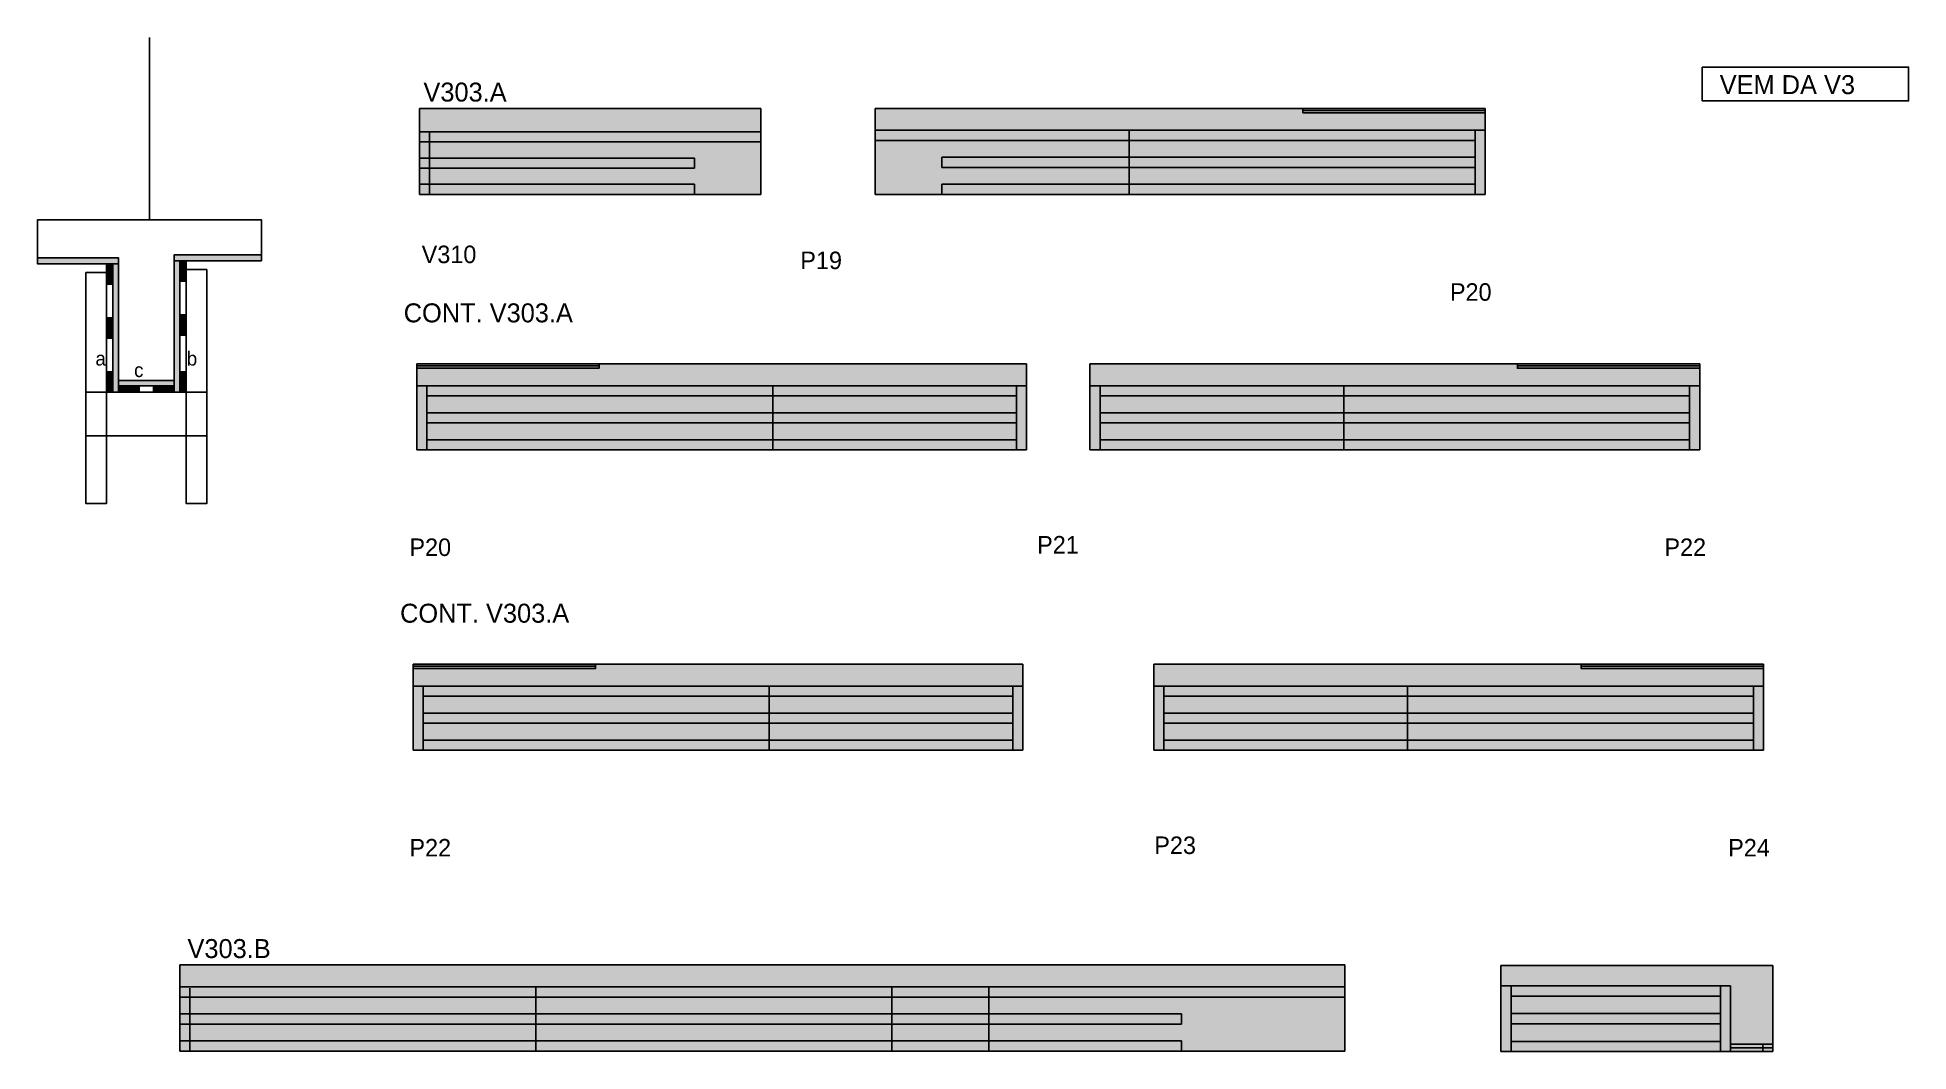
# Model space of a CAD drawing. Header units: metres. Extents: x 6795 to 8077, y 6479 to 7174.
import ezdxf

# ---------------------------------------------------------------- set-up
doc = ezdxf.new("R2010")
doc.units = ezdxf.units.M
for name, color, linetype in [('5', 7, 'Continuous'), ('CONCRETO', 7, 'Continuous'), ('COTA', 7, 'Continuous'), ('detalhes', 7, 'Continuous'), ('Hachura', 7, 'Continuous'), ('Madeira', 7, 'Continuous'), ('Painéis', 7, 'Continuous'), ('REAPROVEITAMENTO', 7, 'Continuous'), ('SARR_2.2x7', 7, 'Continuous'), ('SARR_3.5x7', 7, 'Continuous'), ('SARR_EDITAR', 7, 'Continuous'), ('Texto Seção', 7, 'Continuous')]:
    doc.layers.add(name, color=color, linetype=linetype)

msp = doc.modelspace()

# ---------------------------------------------------------------- hatches: boundary and pattern name
at = {"layer": 'COTA'}
h = msp.add_hatch(color=7, dxfattribs=at)
h.dxf.hatch_style = 1
h.paths.add_polyline_path([(7290.4, 7109.6), (7290.4, 7125.6), (7290.4, 7125.6), (7056.4, 7125.6), (7056.4, 7125.6), (7056.4, 7109.6), (7056.4, 7109.6), (7290.4, 7109.6), (7290.4, 7109.6)])
h = msp.add_hatch(color=7, dxfattribs=at)
h.dxf.hatch_style = 1
h.paths.add_polyline_path([(7368.9, 7125.6), (7368.9, 7110.6), (7368.9, 7110.6), (7786.9, 7110.6), (7786.9, 7110.6), (7786.9, 7122.6), (7786.9, 7122.6), (7661.9, 7122.6), (7661.9, 7122.6), (7661.9, 7125.6), (7661.9, 7125.6), (7368.9, 7125.6)])
h = msp.add_hatch(color=7, dxfattribs=at)
h.dxf.hatch_style = 1
h.paths.add_polyline_path([(7472.6, 6935.6), (7472.6, 6950.6), (7472.6, 6950.6), (7177.1, 6950.6), (7177.1, 6950.6), (7177.1, 6947.6), (7177.1, 6947.6), (7054.6, 6947.6), (7054.6, 6947.6), (7054.6, 6935.6), (7054.6, 6935.6), (7472.6, 6935.6), (7472.6, 6935.6)])
h = msp.add_hatch(color=7, dxfattribs=at)
h.dxf.hatch_style = 1
h.paths.add_polyline_path([(7515.9, 6950.6), (7515.9, 6935.6), (7515.9, 6935.6), (7933.9, 6935.6), (7933.9, 6935.6), (7933.9, 6947.6), (7933.9, 6947.6), (7808.9, 6947.6), (7808.9, 6947.6), (7808.9, 6950.6), (7808.9, 6950.6), (7515.9, 6950.6)])
h = msp.add_hatch(color=7, dxfattribs=at)
h.dxf.hatch_style = 1
h.paths.add_polyline_path([(7470.1, 6729.8), (7470.1, 6744.8), (7470.1, 6744.8), (7174.6, 6744.8), (7174.6, 6744.8), (7174.6, 6741.8), (7174.6, 6741.8), (7052.1, 6741.8), (7052.1, 6741.8), (7052.1, 6729.8), (7052.1, 6729.8), (7470.1, 6729.8), (7470.1, 6729.8)])
h = msp.add_hatch(color=7, dxfattribs=at)
h.dxf.hatch_style = 1
h.paths.add_polyline_path([(7559.7, 6744.8), (7559.7, 6729.8), (7559.7, 6729.8), (7977.7, 6729.8), (7977.7, 6729.8), (7977.7, 6741.8), (7977.7, 6741.8), (7852.7, 6741.8), (7852.7, 6741.8), (7852.7, 6744.8), (7852.7, 6744.8), (7559.7, 6744.8)])
h = msp.add_hatch(color=7, dxfattribs=at)
h.dxf.hatch_style = 1
h.paths.add_polyline_path([(7690.7, 6523.7), (7690.7, 6538.7), (7690.7, 6538.7), (6892.2, 6538.7), (6892.2, 6538.7), (6892.2, 6523.7), (6892.2, 6523.7), (7690.7, 6523.7), (7690.7, 6523.7)])
h = msp.add_hatch(color=7, dxfattribs=at)
h.dxf.hatch_style = 1
h.paths.add_polyline_path([(7797.6, 6538.3), (7797.6, 6524.3), (7797.6, 6524.3), (7955.1, 6524.3), (7955.1, 6524.3), (7955.1, 6484.3), (7955.1, 6484.3), (7984.1, 6484.3), (7984.1, 6484.3), (7984.1, 6538.3), (7984.1, 6538.3), (7797.6, 6538.3), (7797.6, 6538.3)])
at = {"layer": 'Hachura'}
h = msp.add_hatch(color=7, dxfattribs=at)
h.dxf.hatch_style = 1
h.paths.add_polyline_path([(6850.3, 7019.2), (6850.3, 7023.2), (6850.3, 7023.2), (6794.7, 7023.2), (6794.7, 7023.2), (6794.7, 7019.2), (6794.7, 7019.2), (6850.3, 7019.2)])
h = msp.add_hatch(color=7, dxfattribs=at)
h.dxf.hatch_style = 1
h.paths.add_polyline_path([(6841.9, 7005.2), (6846.3, 7005.2), (6846.3, 7005.2), (6846.3, 7019.2), (6846.3, 7019.2), (6841.9, 7019.2), (6841.9, 7019.2), (6841.9, 7005.2)])
h = msp.add_hatch(color=7, dxfattribs=at)
h.dxf.hatch_style = 1
h.paths.add_polyline_path([(6846.3, 7019.2), (6850.3, 7019.2), (6850.3, 7019.2), (6850.3, 6931.2), (6850.3, 6931.2), (6846.3, 6931.2), (6846.3, 6931.2), (6846.3, 7019.2), (6846.3, 7019.2)])
h = msp.add_hatch(color=7, dxfattribs=at)
h.dxf.hatch_style = 1
h.paths.add_polyline_path([(6948.3, 7021.2), (6948.3, 7025.2), (6948.3, 7025.2), (6888.3, 7025.2), (6888.3, 7025.2), (6888.3, 7021.2), (6888.3, 7021.2), (6948.3, 7021.2)])
h = msp.add_hatch(color=7, dxfattribs=at)
h.dxf.hatch_style = 1
h.paths.add_polyline_path([(6892.3, 7021.2), (6888.3, 7021.2), (6888.3, 7021.2), (6888.3, 6931.2), (6888.3, 6931.2), (6892.3, 6931.2), (6892.3, 6931.2), (6892.3, 7021.2), (6892.3, 7021.2)])
h = msp.add_hatch(color=7, dxfattribs=at)
h.dxf.hatch_style = 1
h.paths.add_polyline_path([(6896.7, 7007.2), (6892.3, 7007.2), (6892.3, 7007.2), (6892.3, 7021.2), (6892.3, 7021.2), (6896.7, 7021.2), (6896.7, 7021.2), (6896.7, 7007.2)])
h = msp.add_hatch(color=7, dxfattribs=at)
h.dxf.hatch_style = 1
h.paths.add_polyline_path([(6841.9, 6968.2), (6846.3, 6968.2), (6846.3, 6968.2), (6846.3, 6982.2), (6846.3, 6982.2), (6841.9, 6982.2), (6841.9, 6982.2), (6841.9, 6968.2)])
h = msp.add_hatch(color=7, dxfattribs=at)
h.dxf.hatch_style = 1
h.paths.add_polyline_path([(6896.7, 6970.2), (6892.3, 6970.2), (6892.3, 6970.2), (6892.3, 6984.2), (6892.3, 6984.2), (6896.7, 6984.2), (6896.7, 6984.2), (6896.7, 6970.2)])
h = msp.add_hatch(color=7, dxfattribs=at)
h.dxf.hatch_style = 1
h.paths.add_polyline_path([(6841.9, 6931.2), (6846.3, 6931.2), (6846.3, 6931.2), (6846.3, 6945.2), (6846.3, 6945.2), (6841.9, 6945.2), (6841.9, 6945.2), (6841.9, 6931.2)])
h = msp.add_hatch(color=7, dxfattribs=at)
h.dxf.hatch_style = 1
h.paths.add_polyline_path([(6888.3, 6935.6), (6888.3, 6939.2), (6888.3, 6939.2), (6850.3, 6939.2), (6850.3, 6939.2), (6850.3, 6935.6), (6850.3, 6935.6), (6888.3, 6935.6)])
h = msp.add_hatch(color=7, dxfattribs=at)
h.dxf.hatch_style = 1
h.paths.add_polyline_path([(6896.7, 6931.2), (6892.3, 6931.2), (6892.3, 6931.2), (6892.3, 6945.2), (6892.3, 6945.2), (6896.7, 6945.2), (6896.7, 6945.2), (6896.7, 6931.2)])
h = msp.add_hatch(color=7, dxfattribs=at)
h.dxf.hatch_style = 1
h.paths.add_polyline_path([(6850.3, 6931.2), (6850.3, 6935.6), (6850.3, 6935.6), (6864.3, 6935.6), (6864.3, 6935.6), (6864.3, 6931.2), (6864.3, 6931.2), (6850.3, 6931.2)])
h = msp.add_hatch(color=7, dxfattribs=at)
h.dxf.hatch_style = 1
h.paths.add_polyline_path([(6888.3, 6931.2), (6888.3, 6935.6), (6888.3, 6935.6), (6874.3, 6935.6), (6874.3, 6935.6), (6874.3, 6931.2), (6874.3, 6931.2), (6888.3, 6931.2)])
at = {"layer": 'REAPROVEITAMENTO'}
h = msp.add_hatch(color=7, dxfattribs=at)
h.dxf.hatch_style = 1
h.paths.add_polyline_path([(7661.9, 7122.6), (7661.9, 7125.6), (7661.9, 7125.6), (7786.9, 7125.6), (7786.9, 7125.6), (7786.9, 7122.6), (7786.9, 7122.6), (7661.9, 7122.6)])
h = msp.add_hatch(color=7, dxfattribs=at)
h.dxf.hatch_style = 1
h.paths.add_polyline_path([(7056.4, 7066.6), (7290.4, 7066.6), (7290.4, 7066.6), (7290.4, 7109.6), (7290.4, 7109.6), (7056.4, 7109.6), (7056.4, 7109.6), (7056.4, 7066.6)])
h = msp.add_hatch(color=7, dxfattribs=at)
h.dxf.hatch_style = 1
h.paths.add_polyline_path([(7368.9, 7110.6), (7368.9, 7066.6), (7368.9, 7066.6), (7786.9, 7066.6), (7786.9, 7066.6), (7786.9, 7110.6), (7786.9, 7110.6), (7368.9, 7110.6)])
h = msp.add_hatch(color=7, dxfattribs=at)
h.dxf.hatch_style = 1
h.paths.add_polyline_path([(7054.6, 6947.6), (7054.6, 6950.6), (7054.6, 6950.6), (7179.6, 6950.6), (7179.6, 6950.6), (7179.6, 6947.6), (7179.6, 6947.6), (7054.6, 6947.6)])
h = msp.add_hatch(color=7, dxfattribs=at)
h.dxf.hatch_style = 1
h.paths.add_polyline_path([(7808.9, 6947.6), (7808.9, 6950.6), (7808.9, 6950.6), (7933.9, 6950.6), (7933.9, 6950.6), (7933.9, 6947.6), (7933.9, 6947.6), (7808.9, 6947.6)])
h = msp.add_hatch(color=7, dxfattribs=at)
h.dxf.hatch_style = 1
h.paths.add_polyline_path([(7054.6, 6935.6), (7054.6, 6891.6), (7054.6, 6891.6), (7472.6, 6891.6), (7472.6, 6891.6), (7472.6, 6935.6), (7472.6, 6935.6), (7054.6, 6935.6)])
h = msp.add_hatch(color=7, dxfattribs=at)
h.dxf.hatch_style = 1
h.paths.add_polyline_path([(7515.9, 6935.6), (7515.9, 6891.6), (7515.9, 6891.6), (7933.9, 6891.6), (7933.9, 6891.6), (7933.9, 6935.6), (7933.9, 6935.6), (7515.9, 6935.6)])
h = msp.add_hatch(color=7, dxfattribs=at)
h.dxf.hatch_style = 1
h.paths.add_polyline_path([(7052.1, 6741.8), (7052.1, 6744.8), (7052.1, 6744.8), (7177.1, 6744.8), (7177.1, 6744.8), (7177.1, 6741.8), (7177.1, 6741.8), (7052.1, 6741.8)])
h = msp.add_hatch(color=7, dxfattribs=at)
h.dxf.hatch_style = 1
h.paths.add_polyline_path([(7852.7, 6741.8), (7852.7, 6744.8), (7852.7, 6744.8), (7977.7, 6744.8), (7977.7, 6744.8), (7977.7, 6741.8), (7977.7, 6741.8), (7852.7, 6741.8)])
h = msp.add_hatch(color=7, dxfattribs=at)
h.dxf.hatch_style = 1
h.paths.add_polyline_path([(7470.1, 6685.8), (7470.1, 6729.8), (7470.1, 6729.8), (7052.1, 6729.8), (7052.1, 6729.8), (7052.1, 6685.8), (7052.1, 6685.8), (7470.1, 6685.8)])
h = msp.add_hatch(color=7, dxfattribs=at)
h.dxf.hatch_style = 1
h.paths.add_polyline_path([(7559.7, 6729.8), (7559.7, 6685.8), (7559.7, 6685.8), (7977.7, 6685.8), (7977.7, 6685.8), (7977.7, 6729.8), (7977.7, 6729.8), (7559.7, 6729.8), (7559.7, 6729.8)])
h = msp.add_hatch(color=7, dxfattribs=at)
h.dxf.hatch_style = 1
h.paths.add_polyline_path([(6892.2, 6523.7), (6892.2, 6479.7), (6892.2, 6479.7), (7690.7, 6479.7), (7690.7, 6479.7), (7690.7, 6523.7), (7690.7, 6523.7), (6892.2, 6523.7)])
h = msp.add_hatch(color=7, dxfattribs=at)
h.dxf.hatch_style = 1
h.paths.add_polyline_path([(7955.1, 6484.3), (7955.1, 6524.3), (7955.1, 6524.3), (7797.6, 6524.3), (7797.6, 6524.3), (7797.6, 6479.3), (7797.6, 6479.3), (7984.1, 6479.3), (7984.1, 6479.3), (7984.1, 6484.3), (7984.1, 6484.3), (7955.1, 6484.3)])

# ---------------------------------------------------------------- linework, layer by layer
at = {"layer": 'CONCRETO', "color": 7, "lineweight": 25}
msp.add_lwpolyline([(6794.7, 7023.2), (6794.7, 7049.2), (6948.3, 7049.2), (6948.3, 7025.2), (6888.3, 7025.2), (6888.3, 6939.2), (6850.3, 6939.2), (6850.3, 7023.2)], close=True, dxfattribs=at)
at = {"layer": 'COTA', "color": 7, "lineweight": 25}
for p, q in [((7056.4, 7125.6), (7056.4, 7109.6)), ((7290.4, 7125.6), (7056.4, 7125.6)), ((7290.4, 7125.6), (7290.4, 7109.6)), ((7368.9, 7125.6), (7368.9, 7110.6)), ((7661.9, 7125.6), (7368.9, 7125.6)), ((7786.9, 7110.6), (7786.9, 7122.6)), ((7179.6, 6950.6), (7472.6, 6950.6)), ((7472.6, 6950.6), (7472.6, 6935.6)), ((7515.9, 6950.6), (7515.9, 6935.6)), ((7808.9, 6950.6), (7515.9, 6950.6)), ((7054.6, 6935.6), (7054.6, 6947.6)), ((7933.9, 6935.6), (7933.9, 6947.6)), ((7052.1, 6729.8), (7052.1, 6741.8)), ((7177.1, 6744.8), (7470.1, 6744.8)), ((7470.1, 6744.8), (7470.1, 6729.8)), ((7559.7, 6744.8), (7559.7, 6729.8)), ((7852.7, 6744.8), (7559.7, 6744.8)), ((7977.7, 6729.8), (7977.7, 6741.8)), ((6892.2, 6523.7), (6892.2, 6538.7)), ((6892.2, 6538.7), (7690.7, 6538.7)), ((7690.7, 6538.7), (7690.7, 6523.7)), ((7797.6, 6524.3), (7797.6, 6538.3)), ((7797.6, 6538.3), (7984.1, 6538.3)), ((7984.1, 6484.3), (7984.1, 6538.3))]:
    msp.add_line(p, q, dxfattribs=at)
at = {"layer": 'Defpoints', "color": 7, "lineweight": 25}
msp.add_line((6871.5, 7049.2), (6871.5, 7174.2), dxfattribs=at)
at = {"layer": 'Madeira', "color": 7, "lineweight": 25}
for points in [[(6841.9, 7005.2), (6846.3, 7005.2), (6846.3, 7019.2), (6841.9, 7019.2)], [(6896.7, 7007.2), (6892.3, 7007.2), (6892.3, 7021.2), (6896.7, 7021.2)], [(6841.9, 6968.2), (6846.3, 6968.2), (6846.3, 6982.2), (6841.9, 6982.2)], [(6896.7, 6970.2), (6892.3, 6970.2), (6892.3, 6984.2), (6896.7, 6984.2)], [(6841.9, 6931.2), (6846.3, 6931.2), (6846.3, 6945.2), (6841.9, 6945.2)], [(6896.7, 6931.2), (6892.3, 6931.2), (6892.3, 6945.2), (6896.7, 6945.2)], [(6850.3, 6931.2), (6850.3, 6935.6), (6864.3, 6935.6), (6864.3, 6931.2)], [(6888.3, 6931.2), (6888.3, 6935.6), (6874.3, 6935.6), (6874.3, 6931.2)]]:
    msp.add_lwpolyline(points, close=True, dxfattribs=at)
at = {"layer": 'Painéis', "color": 7, "lineweight": 25}
for p, q in [((7056.4, 7109.6), (7290.4, 7109.6)), ((7056.4, 7066.6), (7056.4, 7109.6)), ((7290.4, 7066.6), (7290.4, 7109.6)), ((7786.9, 7110.6), (7368.9, 7110.6)), ((7368.9, 7066.6), (7368.9, 7110.6)), ((7542.9, 7066.6), (7542.9, 7110.6)), ((7786.9, 7066.6), (7786.9, 7110.6)), ((7056.4, 7066.6), (7290.4, 7066.6)), ((7786.9, 7066.6), (7368.9, 7066.6)), ((7054.6, 6935.6), (7472.6, 6935.6)), ((7054.6, 6891.6), (7054.6, 6935.6)), ((7298.6, 6891.6), (7298.6, 6935.6)), ((7472.6, 6891.6), (7472.6, 6935.6)), ((7933.9, 6935.6), (7515.9, 6935.6)), ((7515.9, 6891.6), (7515.9, 6935.6)), ((7689.9, 6891.6), (7689.9, 6935.6)), ((7933.9, 6891.6), (7933.9, 6935.6)), ((7054.6, 6891.6), (7472.6, 6891.6)), ((7933.9, 6891.6), (7515.9, 6891.6)), ((7052.1, 6729.8), (7470.1, 6729.8)), ((7052.1, 6685.8), (7052.1, 6729.8)), ((7296.1, 6685.8), (7296.1, 6729.8)), ((7470.1, 6685.8), (7470.1, 6729.8)), ((7977.7, 6729.8), (7559.7, 6729.8)), ((7559.7, 6685.8), (7559.7, 6729.8)), ((7733.7, 6685.8), (7733.7, 6729.8)), ((7977.7, 6685.8), (7977.7, 6729.8)), ((7052.1, 6685.8), (7470.1, 6685.8)), ((7977.7, 6685.8), (7559.7, 6685.8)), ((6892.2, 6523.7), (7690.7, 6523.7)), ((6892.2, 6479.7), (6892.2, 6523.7)), ((7136.2, 6479.7), (7136.2, 6523.7)), ((7380.2, 6479.7), (7380.2, 6523.7)), ((7380.2, 6479.7), (7380.2, 6523.7)), ((7446.7, 6479.7), (7446.7, 6523.7)), ((7690.7, 6479.7), (7690.7, 6523.7)), ((7797.6, 6524.3), (7955.1, 6524.3)), ((7797.6, 6479.3), (7797.6, 6524.3)), ((7955.1, 6484.3), (7955.1, 6524.3)), ((6892.2, 6479.7), (7690.7, 6479.7)), ((7797.6, 6479.3), (7984.1, 6479.3)), ((7984.1, 6484.3), (7955.1, 6484.3)), ((7984.1, 6479.3), (7984.1, 6484.3))]:
    msp.add_line(p, q, dxfattribs=at)
for points in [[(7786.9, 7125.6), (7661.9, 7125.6), (7661.9, 7122.6), (7786.9, 7122.6)], [(6850.3, 7019.2), (6850.3, 7023.2), (6794.7, 7023.2), (6794.7, 7019.2)], [(6846.3, 7019.2), (6850.3, 7019.2), (6850.3, 6931.2), (6846.3, 6931.2)], [(6948.3, 7021.2), (6948.3, 7025.2), (6888.3, 7025.2), (6888.3, 7021.2)], [(6892.3, 7021.2), (6888.3, 7021.2), (6888.3, 6931.2), (6892.3, 6931.2)], [(7054.6, 6950.6), (7179.6, 6950.6), (7179.6, 6947.6), (7054.6, 6947.6)], [(7933.9, 6950.6), (7808.9, 6950.6), (7808.9, 6947.6), (7933.9, 6947.6)], [(6888.3, 6935.6), (6888.3, 6939.2), (6850.3, 6939.2), (6850.3, 6935.6)], [(7052.1, 6744.8), (7177.1, 6744.8), (7177.1, 6741.8), (7052.1, 6741.8)], [(7977.7, 6744.8), (7852.7, 6744.8), (7852.7, 6741.8), (7977.7, 6741.8)]]:
    msp.add_lwpolyline(points, close=True, dxfattribs=at)
at = {"layer": 'SARR_2.2x7', "color": 7, "lineweight": 25}
for p, q in [((7063.3, 7066.6), (7063.3, 7109.6)), ((7780, 7066.6), (7780, 7110.6)), ((7056.4, 7102.6), (7290.4, 7102.6)), ((7056.4, 7091.6), (7244.9, 7091.6)), ((7244.9, 7084.6), (7244.9, 7091.6)), ((7542.9, 7103.6), (7368.9, 7103.6)), ((7414.4, 7092.1), (7542.9, 7092.1)), ((7414.4, 7085.1), (7414.4, 7092.1)), ((7780, 7103.6), (7542.9, 7103.6)), ((7542.9, 7092.1), (7780, 7092.1)), ((7056.4, 7084.6), (7244.9, 7084.6)), ((7414.4, 7085.1), (7542.9, 7085.1)), ((7542.9, 7085.1), (7780, 7085.1)), ((7056.4, 7073.6), (7244.9, 7073.6)), ((7244.9, 7066.6), (7244.9, 7073.6)), ((7542.9, 7073.6), (7414.4, 7073.6)), ((7414.4, 7066.6), (7414.4, 7073.6)), ((7780, 7073.6), (7542.9, 7073.6)), ((7061.5, 6891.6), (7061.5, 6935.6)), ((7061.5, 6928.6), (7298.6, 6928.6)), ((7298.6, 6928.6), (7465.6, 6928.6)), ((7465.6, 6891.6), (7465.6, 6935.6)), ((7522.9, 6891.6), (7522.9, 6935.6)), ((7689.9, 6928.6), (7522.9, 6928.6)), ((7927, 6928.6), (7689.9, 6928.6)), ((7927, 6891.6), (7927, 6935.6)), ((7061.5, 6917.1), (7298.6, 6917.1)), ((7298.6, 6917.1), (7465.6, 6917.1)), ((7522.9, 6917.1), (7689.9, 6917.1)), ((7689.9, 6917.1), (7927, 6917.1)), ((7061.5, 6910.1), (7298.6, 6910.1)), ((7298.6, 6910.1), (7465.6, 6910.1)), ((7522.9, 6910.1), (7689.9, 6910.1)), ((7689.9, 6910.1), (7927, 6910.1)), ((7061.5, 6898.6), (7298.6, 6898.6)), ((7298.6, 6898.6), (7465.6, 6898.6)), ((7689.9, 6898.6), (7522.9, 6898.6)), ((7927, 6898.6), (7689.9, 6898.6)), ((7059, 6685.8), (7059, 6729.8)), ((7059, 6722.8), (7296.1, 6722.8)), ((7296.1, 6722.8), (7463.1, 6722.8)), ((7463.1, 6685.8), (7463.1, 6729.8)), ((7566.6, 6685.8), (7566.6, 6729.8)), ((7733.7, 6722.8), (7566.6, 6722.8)), ((7970.7, 6722.8), (7733.7, 6722.8)), ((7970.7, 6685.8), (7970.7, 6729.8)), ((7059, 6711.3), (7296.1, 6711.3)), ((7296.1, 6711.3), (7463.1, 6711.3)), ((7566.6, 6711.3), (7733.7, 6711.3)), ((7733.7, 6711.3), (7970.7, 6711.3)), ((7059, 6704.3), (7296.1, 6704.3)), ((7296.1, 6704.3), (7463.1, 6704.3)), ((7566.6, 6704.3), (7733.7, 6704.3)), ((7733.7, 6704.3), (7970.7, 6704.3)), ((7059, 6692.8), (7296.1, 6692.8)), ((7296.1, 6692.8), (7463.1, 6692.8)), ((7733.7, 6692.8), (7566.6, 6692.8)), ((7970.7, 6692.8), (7733.7, 6692.8)), ((6892.2, 6516.7), (7136.2, 6516.7)), ((6899.2, 6479.7), (6899.2, 6522.7)), ((7136.2, 6516.7), (7380.2, 6516.7)), ((7380.2, 6516.7), (7446.7, 6516.7)), ((7446.7, 6516.7), (7690.7, 6516.7)), ((7804.6, 6479.3), (7804.6, 6524.3)), ((7804.6, 6517.3), (7948.1, 6517.3)), ((7948.1, 6479.3), (7948.1, 6524.3)), ((7955.1, 6479.3), (7955.1, 6524.3)), ((6892.2, 6505.2), (7136.2, 6505.2)), ((7136.2, 6505.2), (7380.2, 6505.2)), ((7380.2, 6505.2), (7446.7, 6505.2)), ((7446.7, 6505.2), (7578.7, 6505.2)), ((7578.7, 6498.2), (7578.7, 6505.2)), ((7804.6, 6505.3), (7948.1, 6505.3)), ((6892.2, 6498.2), (7136.2, 6498.2)), ((7136.2, 6498.2), (7380.2, 6498.2)), ((7380.2, 6498.2), (7446.7, 6498.2)), ((7446.7, 6498.2), (7578.7, 6498.2)), ((7804.6, 6498.3), (7948.1, 6498.3)), ((6892.2, 6486.7), (7136.2, 6486.7)), ((7136.2, 6486.7), (7380.2, 6486.7)), ((7380.2, 6486.7), (7446.7, 6486.7)), ((7446.7, 6486.7), (7578.7, 6486.7)), ((7578.7, 6479.7), (7578.7, 6486.7)), ((7804.6, 6486.3), (7948.1, 6486.3)), ((7977.1, 6479.3), (7977.1, 6484.3))]:
    msp.add_line(p, q, dxfattribs=at)
at = {"layer": 'SARR_3.5x7', "color": 7, "lineweight": 25}
for points in [[(6910.7, 7015.2), (6896.7, 7015.2), (6896.7, 6854.8), (6910.7, 6854.8)], [(6827.9, 7013.2), (6841.9, 7013.2), (6841.9, 6854.8), (6827.9, 6854.8)], [(6827.9, 6931.2), (6910.7, 6931.2), (6910.7, 6901.2), (6827.9, 6901.2)]]:
    msp.add_lwpolyline(points, close=True, dxfattribs=at)
at = {"layer": 'SARR_EDITAR', "color": 7, "lineweight": 25}
for p, q in [((7661.9, 7124.1), (7786.9, 7124.1)), ((7179.6, 6949.1), (7054.6, 6949.1)), ((7808.9, 6949.1), (7933.9, 6949.1)), ((7177.1, 6743.3), (7052.1, 6743.3)), ((7852.7, 6743.3), (7977.7, 6743.3)), ((7984.1, 6481.8), (7955.1, 6481.8))]:
    msp.add_line(p, q, dxfattribs=at)
at = {"layer": 'Texto Seção', "color": 7, "lineweight": 25}
msp.add_lwpolyline([(7935.6, 7153.9), (8077, 7153.9), (8077, 7130.7), (7935.6, 7130.7)], close=True, dxfattribs=at)

# ---------------------------------------------------------------- texts
at = {"layer": '5', "color": 7, "lineweight": 25}
for s, p in [('V310', (7058, 7019.6)), ('P19', (7317.5, 7015.5)), ('P20', (7762.7, 6993.8)), ('P20', (7049.6, 6818.9)), ('P21', (7479.8, 6820.6)), ('P22', (7909.7, 6818.9)), ('P22', (7049.6, 6613)), ('P23', (7560.1, 6614.7)), ('P24', (7953.4, 6613))]:
    msp.add_text(s, height=12, dxfattribs=at).set_placement(p)
at = {"layer": 'detalhes', "color": 7, "lineweight": 25}
for s, p in [('a', (6834.4, 6949.4)), ('b', (6897, 6949.4)), ('c', (6860.9, 6941.5))]:
    msp.add_text(s, height=9.6, dxfattribs=at).set_placement(p)
at = {"layer": 'Texto Seção', "color": 7, "lineweight": 25}
for s, p in [('V303.A', (7059.2, 7130.3)), ('VEM DA V3', (7947.6, 7135.4)), ('CONT. V303.A', (7045.7, 6979)), ('CONT. V303.A', (7043.2, 6773.2)), ('V303.B', (6897.5, 6543.4))]:
    msp.add_text(s, height=13, dxfattribs=at).set_placement(p)

doc.saveas('drawing.dxf')
